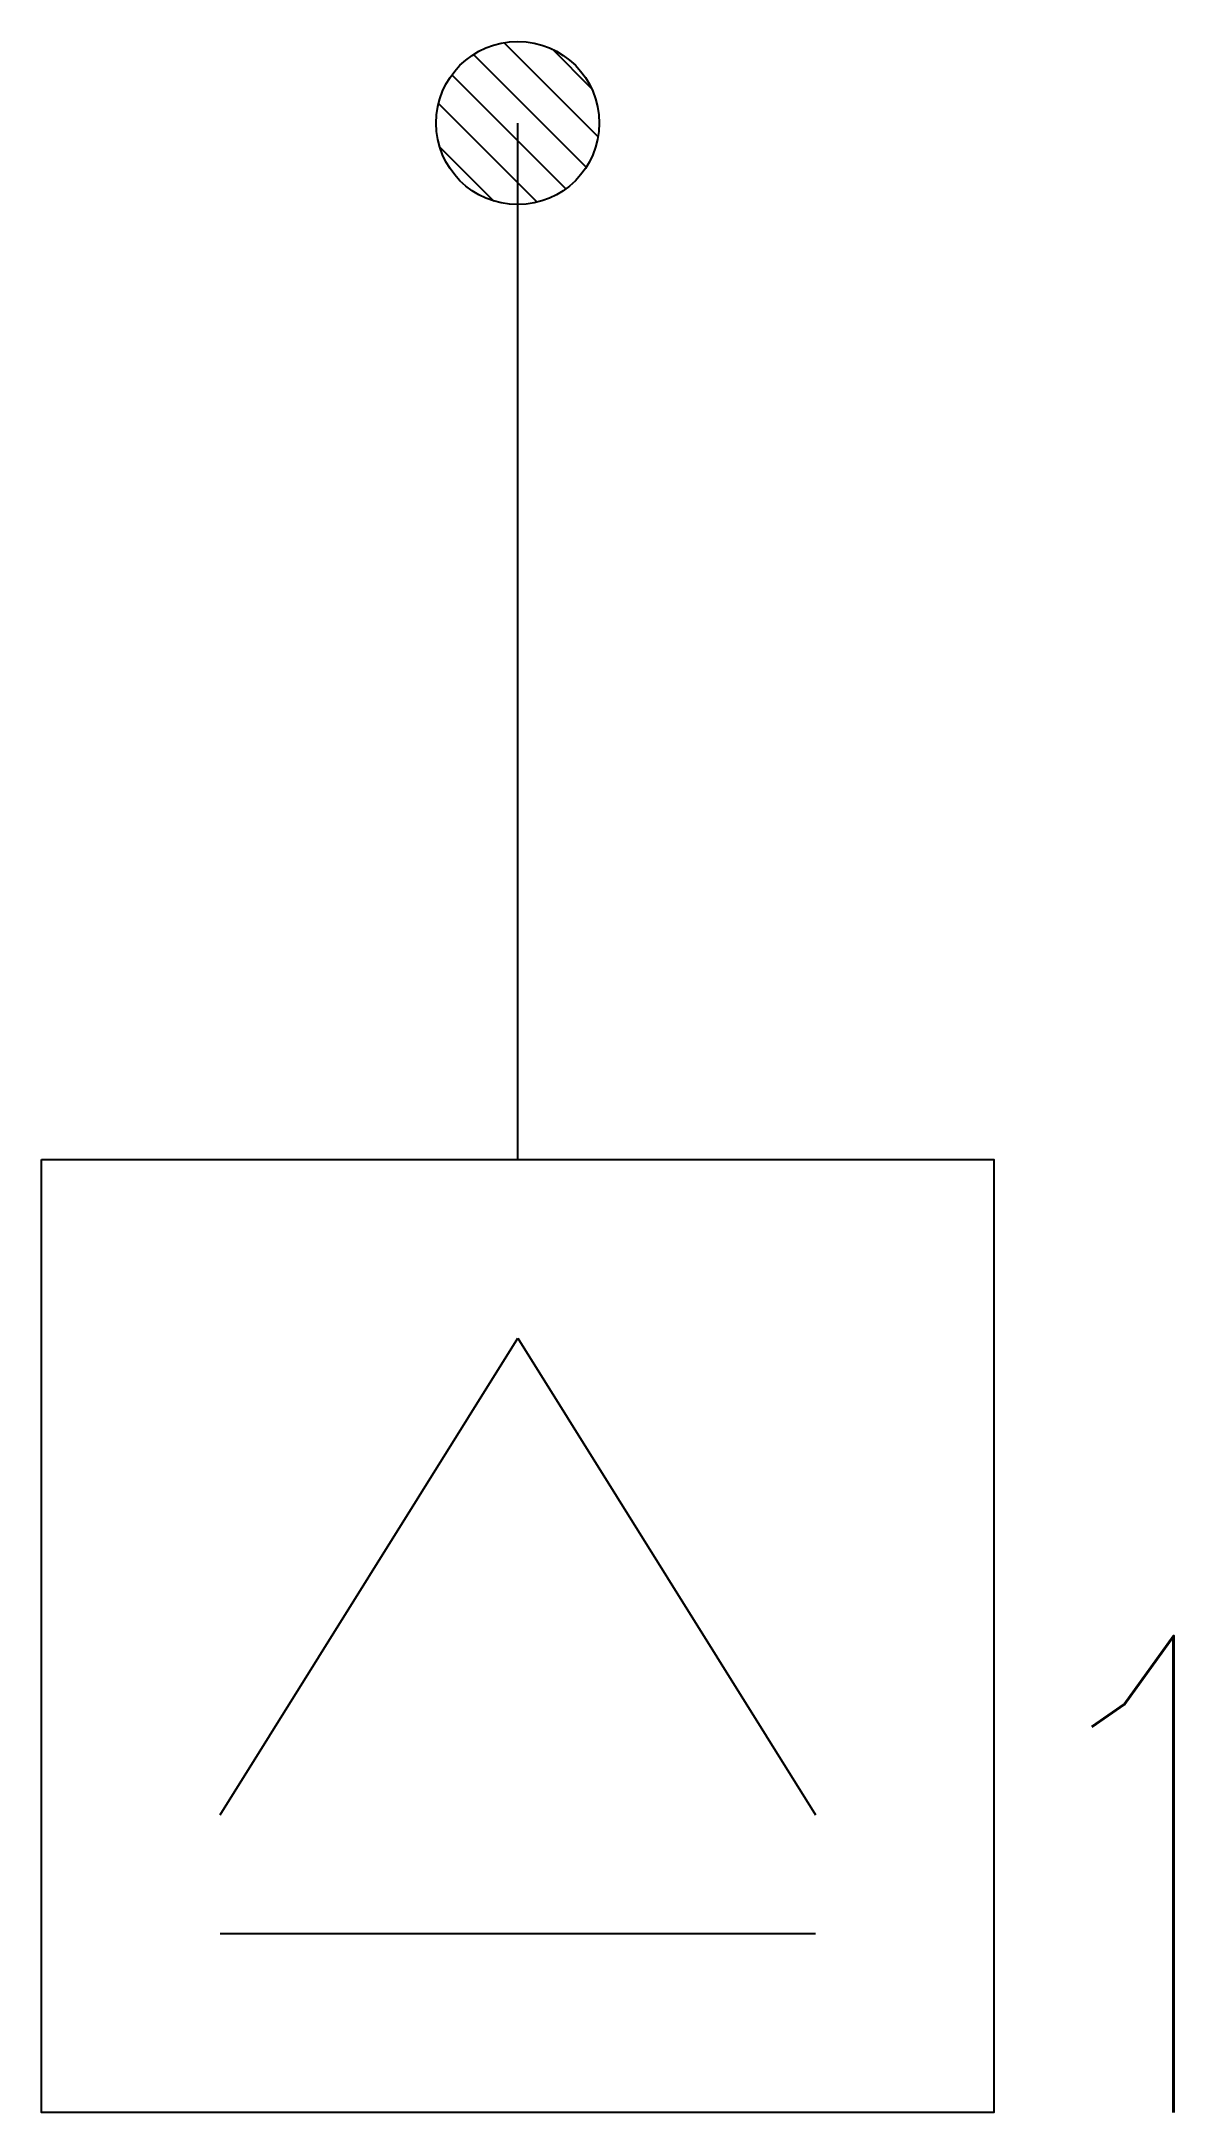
# Model space of a CAD drawing. Header units: millimetres. Extents: x 0 to 475, y 1146 to 2015.
import ezdxf

# ---------------------------------------------------------------- set-up
doc = ezdxf.new("R2010")
doc.units = ezdxf.units.MM
doc.header["$LTSCALE"] = 1000
doc.header["$PDMODE"] = 1
doc.header["$PDSIZE"] = 1
doc.layers.add('E-ANNO-TEXT', color=6, linetype='Continuous')
doc.layers.add('E-EQUIP', color=4, linetype='Continuous')
doc.styles.add('E-TEXT', font='romans.shx', dxfattribs={"width": 0.8, "bigfont": 'hztxt.shx'})

# ---------------------------------------------------------------- blocks, each defined once
blk = doc.blocks.new('FA-41-火焰探测器')
at = {"color": 6}
for p, q in [((-1.25, 1.25), (0, 3.25)), ((0, 3.25), (1.25, 1.25)), ((1.25, 0.75), (-1.25, 0.75))]:
    blk.add_line(p, q, dxfattribs=at)
blk.add_lwpolyline([(-2, 4), (2, 4), (2, 0), (-2, 0)], close=True)
for p in [(0, 4), (-2, 2), (2, 2), (0, 0)]:
    blk.add_point(p)
at = {"layer": 'Defpoints'}
for p in [(0, 4), (-2, 2), (2, 2), (0, 0)]:
    blk.add_point(p, dxfattribs=at)

msp = doc.modelspace()

# ---------------------------------------------------------------- hatches: boundary and pattern name
at = {"layer": 'E-ANNO-TEXT'}
h = msp.add_hatch(dxfattribs=at)
h.set_pattern_fill('ANSI31', color=11, scale=100, style=0)
h.set_pattern_definition([(135, (381652.82, -218630.366), (8.83883476, 8.83883476), [])])
h.paths.add_polyline_path([(165.74, 1980.81, -1), (234.26, 1980.81, -1)])

# ---------------------------------------------------------------- linework, layer by layer
at = {"layer": 'E-ANNO-TEXT', "color": 11}
msp.add_line((200, 1545.68), (200, 1980.81), dxfattribs=at)
msp.add_circle((200, 1980.81), 34.26, dxfattribs=at)

# ---------------------------------------------------------------- block references
at = {"layer": 'E-EQUIP', "xscale": 100, "yscale": 100, "zscale": 100}
msp.add_blockref('FA-41-火焰探测器', (200, 1145.68), dxfattribs=at)

# ---------------------------------------------------------------- texts
at = {"layer": 'E-ANNO-TEXT', "color": 6, "style": 'E-TEXT', "width": 0.8}
msp.add_text('1', height=200, rotation=0, dxfattribs=at).set_placement((400, 1145.68))

doc.saveas('drawing.dxf')
